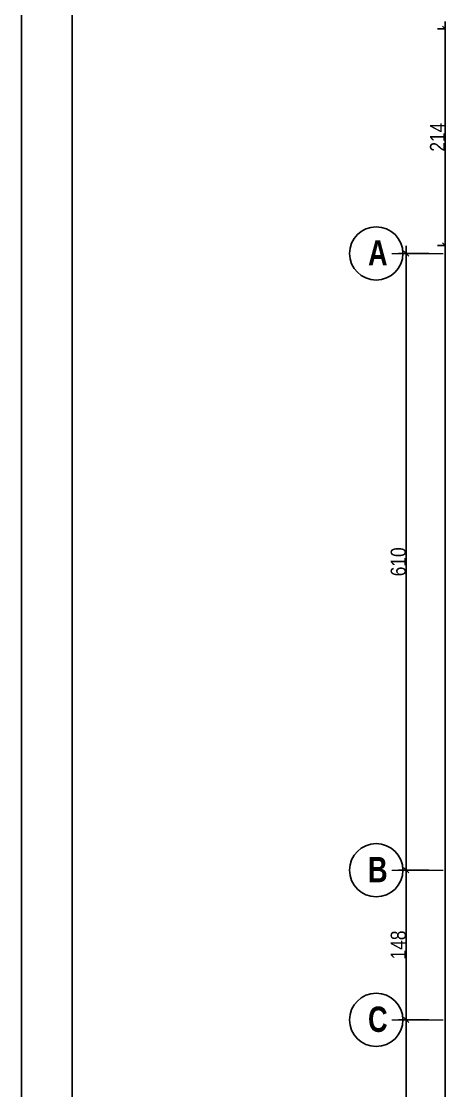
# Model space of a CAD drawing. Header units: millimetres. Extents: x 19188 to 26006, y -37354 to 0.
# Drawn here: x 19188 to 19601, y -34788 to -33730 of the extents above; entities that cross this region are included whole.
import ezdxf

# ---------------------------------------------------------------- set-up
doc = ezdxf.new("R2010")
doc.units = ezdxf.units.MM
doc.linetypes.add('TIRETPTX2', pattern=[50.8, 25.4, -12.7, 0, -12.7])
for name, color, linetype in [('01-Cad  2', 1, 'Continuous'), ('01_cote_gen', 4, 'Continuous'), ('01_texte', 230, 'Continuous'), ('AA_COTES', 2, 'Continuous')]:
    doc.layers.add(name, color=color, linetype=linetype)
doc.layers.add('01_tram_axes', color=2, linetype='TIRETPTX2', lineweight=9)
doc.styles.add('impact', font='impact.ttf')
doc.styles.add('STYLE2', font='ARIALN.TTF')
doc.dimstyles.new('JB50', dxfattribs={"dimscale": 0.1, "dimtxt": 150, "dimasz": 15, "dimexe": 0.1, "dimexo": 0.1, "dimgap": 0.09, "dimtad": 1, "dimdec": 1, "dimdsep": 46, "dimtxsty": 'STYLE2', "dimblk1": 'BOND_G', "dimblk2": 'BOND_D', "dimsah": 1, "dimcen": 1.5, "dimdle": 0.01, "dimse1": 1, "dimse2": 1, "dimclrd": 4, "dimclre": 2, "dimclrt": 6, "dimazin": 2, "dimtfac": 2.333333, "dimtdec": 1, "dimtix": 1, "dimtmove": 2, "dimatfit": 3, "dimldrblk": 'BOND_G', "dimfxl": 1, "dimtolj": 1, "dimtzin": 0, "dimarcsym": 0})

# ---------------------------------------------------------------- blocks, each defined once
blk = doc.blocks.new('BOND_G')
at = {"layer": 'AA_COTES', "color": 0}
for p, q in [((0, -5), (0, 15)), ((5, 0), (-5, 0)), ((1.77, 1.77), (-1.77, -1.77))]:
    blk.add_line(p, q, dxfattribs=at)
blk = doc.blocks.new('BOND_D')
at = {"layer": 'AA_COTES', "color": 0}
for p, q in [((5, 0), (-5, 0)), ((-1.77, -1.77), (1.77, 1.77)), ((0, 5), (0, -15))]:
    blk.add_line(p, q, dxfattribs=at)
blk = doc.blocks.new('*D3074')
at = {"layer": '01_cote_gen', "color": 4, "lineweight": -2, "ltscale": 0.1, "transparency": 16777216}
blk.add_line((19606.4, -36659.5), (19606.4, -33953.5), dxfattribs=at)
at = {"layer": 'Defpoints', "color": 0, "ltscale": 0.1, "transparency": 16777216}
for p in [(19606.4, -33952), (19647.5, -33952), (19735, -36661)]:
    blk.add_point(p, dxfattribs=at)
at = {"layer": '01_cote_gen', "color": 4, "lineweight": -2, "ltscale": 0.1, "transparency": 16777216, "xscale": 1.5, "yscale": 1.5, "zscale": 1.5}
for name, p, rotation in [('BOND_D', (19606.4, -33952), 90), ('BOND_G', (19606.4, -36661), 270)]:
    blk.add_blockref(name, p, dxfattribs=dict(at, rotation=rotation))
at = {"layer": '01_cote_gen', "color": 6, "ltscale": 0.1, "transparency": 16777216, "insert": (19598.8, -35306.5), "char_height": 15, "attachment_point": 5, "rotation": 90, "style": 'STYLE2'}
blk.add_mtext('\\A1;2709', dxfattribs=at)
blk = doc.blocks.new('*D3120')
at = {"layer": '01_cote_gen', "color": 4, "lineweight": -2, "ltscale": 0.1, "transparency": 16777216}
blk.add_line((19567.9, -35326.5), (19567.9, -34719.5), dxfattribs=at)
at = {"layer": 'Defpoints', "color": 0, "ltscale": 0.1, "transparency": 16777216}
for p in [(19567.9, -34718), (19567.9, -34718), (19553.7, -35328)]:
    blk.add_point(p, dxfattribs=at)
at = {"layer": '01_cote_gen', "color": 4, "lineweight": -2, "ltscale": 0.1, "transparency": 16777216, "xscale": 1.5, "yscale": 1.5, "zscale": 1.5}
for name, p, rotation in [('BOND_D', (19567.9, -34718), 90), ('BOND_G', (19567.9, -35328), 270)]:
    blk.add_blockref(name, p, dxfattribs=dict(at, rotation=rotation))
at = {"layer": '01_cote_gen', "color": 6, "ltscale": 0.1, "transparency": 16777216, "insert": (19560.2, -35023), "char_height": 15, "attachment_point": 5, "rotation": 90, "style": 'STYLE2'}
blk.add_mtext('\\A1;610', dxfattribs=at)
blk = doc.blocks.new('*D3121')
at = {"layer": '01_cote_gen', "color": 4, "lineweight": -2, "ltscale": 0.1, "transparency": 16777216}
blk.add_line((19567.9, -34716.5), (19567.9, -34571.5), dxfattribs=at)
at = {"layer": 'Defpoints', "color": 0, "ltscale": 0.1, "transparency": 16777216}
for p in [(19567.9, -34570), (19567.9, -34570), (19567.9, -34718)]:
    blk.add_point(p, dxfattribs=at)
at = {"layer": '01_cote_gen', "color": 4, "lineweight": -2, "ltscale": 0.1, "transparency": 16777216, "xscale": 1.5, "yscale": 1.5, "zscale": 1.5}
for name, p, rotation in [('BOND_D', (19567.9, -34570), 90), ('BOND_G', (19567.9, -34718), 270)]:
    blk.add_blockref(name, p, dxfattribs=dict(at, rotation=rotation))
at = {"layer": '01_cote_gen', "color": 6, "ltscale": 0.1, "transparency": 16777216, "insert": (19560.2, -34644), "char_height": 15, "attachment_point": 5, "rotation": 90, "style": 'STYLE2'}
blk.add_mtext('\\A1;148', dxfattribs=at)
blk = doc.blocks.new('*D3122')
at = {"layer": '01_cote_gen', "color": 4, "lineweight": -2, "ltscale": 0.1, "transparency": 16777216}
blk.add_line((19567.9, -34568.5), (19567.9, -33961.5), dxfattribs=at)
at = {"layer": 'Defpoints', "color": 0, "ltscale": 0.1, "transparency": 16777216}
for p in [(19567.9, -33960), (19567.9, -33960), (19567.9, -34570)]:
    blk.add_point(p, dxfattribs=at)
at = {"layer": '01_cote_gen', "color": 4, "lineweight": -2, "ltscale": 0.1, "transparency": 16777216, "xscale": 1.5, "yscale": 1.5, "zscale": 1.5}
for name, p, rotation in [('BOND_D', (19567.9, -33960), 90), ('BOND_G', (19567.9, -34570), 270)]:
    blk.add_blockref(name, p, dxfattribs=dict(at, rotation=rotation))
at = {"layer": '01_cote_gen', "color": 6, "ltscale": 0.1, "transparency": 16777216, "insert": (19560.2, -34265), "char_height": 15, "attachment_point": 5, "rotation": 90, "style": 'STYLE2'}
blk.add_mtext('\\A1;610', dxfattribs=at)
blk = doc.blocks.new('*D3176')
at = {"layer": '01_cote_gen', "color": 4, "lineweight": -2, "ltscale": 0.1, "transparency": 16777216}
blk.add_line((19606.4, -33950.5), (19606.4, -33739.5), dxfattribs=at)
at = {"layer": 'Defpoints', "color": 0, "ltscale": 0.1, "transparency": 16777216}
for p in [(19606.4, -33738), (19770.8, -33738), (19826.8, -33952)]:
    blk.add_point(p, dxfattribs=at)
at = {"layer": '01_cote_gen', "color": 4, "lineweight": -2, "ltscale": 0.1, "transparency": 16777216, "xscale": 1.5, "yscale": 1.5, "zscale": 1.5}
for name, p, rotation in [('BOND_D', (19606.4, -33738), 90), ('BOND_G', (19606.4, -33952), 270)]:
    blk.add_blockref(name, p, dxfattribs=dict(at, rotation=rotation))
at = {"layer": '01_cote_gen', "color": 6, "ltscale": 0.1, "transparency": 16777216, "insert": (19598.9, -33845), "char_height": 15, "attachment_point": 5, "rotation": 90, "style": 'STYLE2'}
blk.add_mtext('\\A1;214', dxfattribs=at)

msp = doc.modelspace()

# ---------------------------------------------------------------- linework, layer by layer
at = {"layer": '01-Cad  2'}
for p, q in [((19187.71, -37354.02), (19187.71, -33154.02)), ((19237.71, -33204.02), (19237.71, -37304.02))]:
    msp.add_line(p, q, dxfattribs=at)
at = {"layer": '01_texte'}
for centre in [(19538.3, -33960.01), (19538.3, -34570.01), (19538.3, -34718.01)]:
    msp.add_circle(centre, 26.34, dxfattribs=at)
at = {"layer": '01_tram_axes', "color": 253, "ltscale": 2}
for p, q in [((19553.74, -33960.01), (22704.29, -33960.01)), ((19553.74, -34570.01), (22704.29, -34570.01)), ((19553.74, -34718.01), (22704.29, -34718.01))]:
    msp.add_line(p, q, dxfattribs=at)

# ---------------------------------------------------------------- texts
at = {"layer": '01_texte', "style": 'impact'}
for s, p in [('A', (19530.19, -33971.92)), ('B', (19530.19, -34581.92)), ('C', (19530.19, -34729.92))]:
    msp.add_text(s, height=25, rotation=0, dxfattribs=at).set_placement(p)

# ---------------------------------------------------------------- dimensions: what is measured, and where the dimension line sits
at = {"layer": '01_cote_gen', "ltscale": 0.1}
for base, p1, p2, picture, middle in [((19606.44, -33738.01), (19826.78, -33952.01), (19770.77, -33738.01), '*D3176', (19598.9, -33845.01)), ((19606.44, -33952.01), (19735.02, -36661.01), (19647.47, -33952.01), '*D3074', (19598.77, -35306.51)), ((19567.85, -33960.01), (19567.85, -34570.01), (19567.85, -33960.01), '*D3122', (19560.18, -34265.01)), ((19567.85, -34570.01), (19567.85, -34718.01), (19567.85, -34570.01), '*D3121', (19560.18, -34644.01)), ((19567.85, -34718.01), (19553.74, -35328.01), (19567.85, -34718.01), '*D3120', (19560.18, -35023.01))]:
    dim = msp.add_linear_dim(base=base, p1=p1, p2=p2, angle=90, dimstyle='JB50', dxfattribs=at)
    dim.commit()
    dim.dimension.update_dxf_attribs({"geometry": picture, "text_midpoint": middle})

doc.saveas('drawing.dxf')
